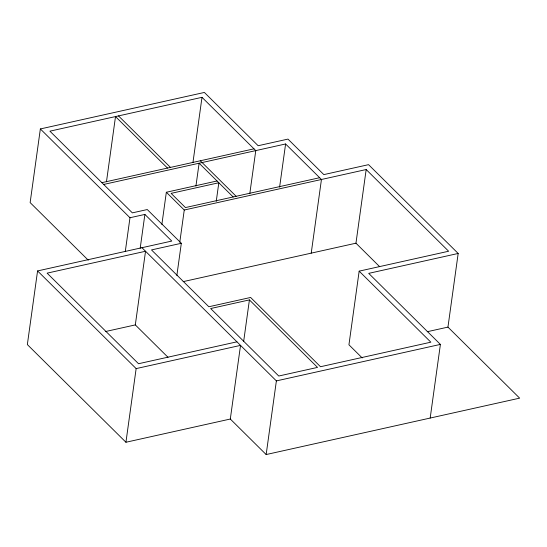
<?xml version="1.0" encoding="UTF-8"?>
<svg xmlns="http://www.w3.org/2000/svg" width="547" height="547" viewBox="0 0 547 547"><rect width="100%" height="100%" fill="white"/><g stroke="black" fill="none" stroke-linecap="round" stroke-linejoin="round"><path stroke-width="0.82" d="M40.355 128.942L129.974 217.74L144.887 214.424L171.772 241.063L37.572 270.929L136.148 368.603L240.53 345.383L230.308 419.029L266.157 454.55L519.65 398.148L447.952 327.113L458.174 253.459L368.555 164.661L323.824 174.609L287.975 139.095L258.15 145.728L204.38 92.45L40.355 128.942L30.14 202.595L88.265 260.194M37.572 270.929L27.35 344.576L125.933 442.256L230.308 419.029M106.474 181.754L115.513 116.573L167.491 168.073M125.277 251.606L129.974 217.74M140.189 248.29L144.887 214.424M168.004 357.294L135.314 324.904L145.536 251.251L47.117 273.151L138.528 363.728L236.947 341.827M125.933 442.256L136.148 368.603M161.871 224.427L166.336 192.257L217.036 180.975M179.792 242.184L184.257 210.014L166.336 192.257M176.859 275.462L181.324 243.292L147.266 209.549L132.353 212.865L49.907 131.171L202 97.325L255.77 150.61L249.781 193.782M192.954 162.514L202 97.325M195.935 186.069L199.108 163.211L233.166 196.961M216.243 201.378L218.827 182.753L171.108 193.364L185.447 207.573L319.653 177.713M243.661 341.39L249.418 299.906L210.65 308.535L278.758 376.021L317.527 367.399L249.418 299.906M279.606 187.149L285.596 143.97L103.677 184.448M266.157 454.55L276.379 380.903L141.946 247.702M311.222 253.145L321.445 179.491L285.596 143.97M379.597 266.615L355.96 243.189L366.175 169.536L184.257 210.014M366.175 169.536L448.629 251.237L359.16 271.141L348.938 344.795L362.189 357.923M430.181 418.058L440.403 344.405L368.705 273.363L458.174 253.459M101.886 182.671L253.979 148.832M181.324 243.292L151.498 249.924L208.851 306.758L250.608 297.465L320.508 366.729L430.851 342.183L359.16 271.141M183.183 281.63L355.96 243.189M105.291 331.585L135.314 324.904M427.248 331.714L447.952 327.113M276.379 380.903L440.403 344.405M200.298 160.777L236.147 196.298M118.501 115.909L170.479 167.409"/></g></svg>
